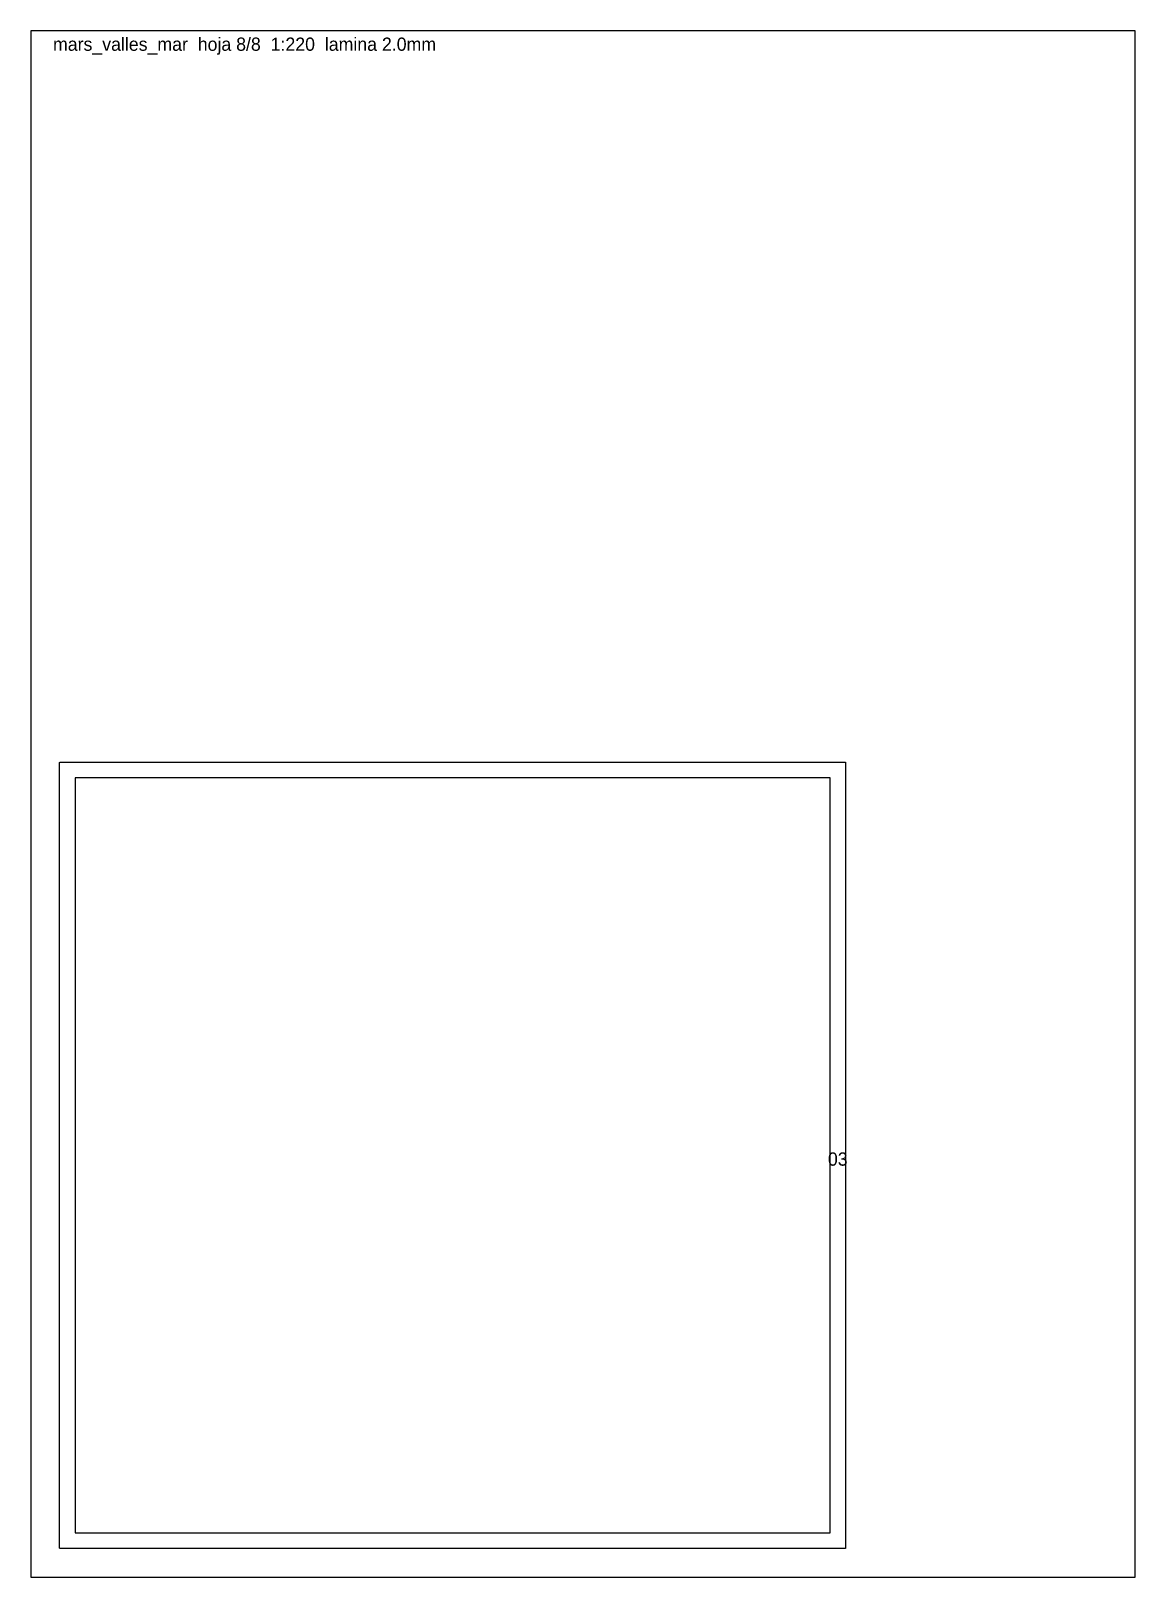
# Model space of a CAD drawing. Header units: millimetres. Extents: x 0 to 500, y 0 to 700.
import ezdxf
from ezdxf.enums import TextEntityAlignment as Align

# ---------------------------------------------------------------- set-up
doc = ezdxf.new("R2010")
doc.units = ezdxf.units.MM
for name, color, linetype in [('CORTE', 1, 'Continuous'), ('GRABADO', 5, 'Continuous'), ('HOJA', 8, 'Continuous')]:
    doc.layers.add(name, color=color, linetype=linetype)

msp = doc.modelspace()

# ---------------------------------------------------------------- linework, layer by layer
at = {"layer": 'CORTE'}
for points in [[(13, 218.38), (13, 218.89), (13, 219.87), (13, 221.23), (13, 222.2), (13, 222.84), (13, 223.43), (13, 223.57), (13, 223.62), (13, 223.71), (13, 223.95), (13, 224.3), (13, 224.66), (13, 225.17), (13, 225.66), (13, 226.1), (13, 226.51), (13, 273.06), (13, 274.92), (13, 275.39), (13, 276.6), (13, 278.26), (13, 280.1), (13, 280.68), (13, 282.68), (13, 282.68), (13, 282.84), (13, 284.13), (13, 284.7), (13, 284.99), (13, 285.27), (13, 285.56), (13, 285.8), (13, 286.08), (13, 287.05), (13, 287.32), (13, 287.8), (13, 288.04), (13, 288.31), (13, 288.58), (13, 288.82), (13, 288.94), (13, 289.27), (13, 289.54), (13, 290.16), (13, 290.16), (13, 290.28), (13, 290.42), (13, 290.6), (13, 290.88), (13, 291.58), (13, 292.61), (13, 293.12), (13, 293.36), (13, 293.53), (13, 293.83), (13, 295.5), (13, 295.74), (13, 296.22), (13, 296.45), (13, 296.93), (13, 297.17), (13, 353.66), (13, 353.85), (13, 354.09), (13, 354.28), (13, 354.52), (13, 354.72), (13, 354.96), (13, 355.16), (13, 355.84), (13, 355.84), (13, 356.2), (13, 356.55), (13, 357.15), (13, 357.72), (13, 357.89), (13, 358.1), (13, 358.32), (13, 358.53), (13, 358.71), (13, 358.89), (13, 359.08), (13, 359.59), (13, 359.81), (13, 359.97), (13, 360.1), (13, 360.31), (13, 360.54), (13, 360.75), (13, 360.98), (13, 361.17), (13, 361.44), (13, 361.68), (13, 361.93), (13, 362.18), (13, 362.43), (13, 362.68), (13, 362.94), (13, 363.15), (13, 363.41), (13, 363.7), (13, 363.96), (13, 364.23), (13, 364.49), (13, 364.72), (13, 364.98), (13, 365.28), (13, 365.59), (13, 365.87), (13, 366.16), (13, 366.45), (13, 366.73), (13, 367.02), (13, 367.31), (13, 367.61), (13, 367.9), (13, 368.2), (13, 368.5), (13, 368.8), (13, 368.8), (13, 368.81), (13, 368.82), (13.01, 368.82), (13.01, 368.83), (13.01, 368.84), (13.02, 368.85), (13.03, 368.86), (13.04, 368.86), (13.05, 368.87), (13.07, 368.87), (55.92, 368.87), (55.92, 368.87), (63.68, 368.87), (64.16, 368.87), (64.96, 368.87), (65.87, 368.87), (66.76, 368.87), (66.8, 368.87), (67.08, 368.87), (67.34, 368.87), (67.86, 368.87), (68.4, 368.87), (68.62, 368.87), (68.85, 368.87), (69.02, 368.87), (69.2, 368.87), (69.49, 368.87), (69.71, 368.87), (69.9, 368.87), (70.09, 368.87), (70.3, 368.87), (70.51, 368.87), (70.73, 368.87), (71.34, 368.87), (71.54, 368.87), (71.75, 368.87), (71.95, 368.87), (72.16, 368.87), (72.36, 368.87), (119.43, 368.87), (119.59, 368.87), (120, 368.87), (120.17, 368.87), (120.78, 368.87), (120.95, 368.87), (121.12, 368.87), (121.36, 368.87), (121.53, 368.87), (121.7, 368.87), (121.91, 368.87), (122.15, 368.87), (122.32, 368.87), (122.74, 368.87), (122.88, 368.87), (123.3, 368.87), (123.39, 368.87), (123.41, 368.87), (123.41, 368.87), (123.75, 368.87), (123.98, 368.87), (124.04, 368.87), (124.1, 368.87), (124.61, 368.87), (124.66, 368.87), (124.97, 368.87), (125.31, 368.87), (126.1, 368.87), (126.46, 368.87), (127.23, 368.87), (127.66, 368.87), (127.85, 368.87), (128.08, 368.87), (128.5, 368.87), (128.72, 368.87), (128.93, 368.87), (129.09, 368.87), (129.33, 368.87), (129.54, 368.87), (129.74, 368.87), (129.96, 368.87), (130.16, 368.87), (130.59, 368.87), (130.8, 368.87), (177.29, 368.87), (177.46, 368.87), (178.31, 368.87), (178.48, 368.87), (178.7, 368.87), (178.96, 368.87), (179.6, 368.87), (179.77, 368.87), (180.84, 368.87), (181.02, 368.87), (184.69, 368.87), (184.92, 368.87), (185.16, 368.87), (185.37, 368.87), (185.61, 368.87), (185.82, 368.87), (186.05, 368.87), (186.25, 368.87), (186.46, 368.87), (186.66, 368.87), (186.86, 368.87), (187.07, 368.87), (187.3, 368.87), (187.51, 368.87), (187.7, 368.87), (187.91, 368.87), (188.99, 368.87), (189.21, 368.87), (189.42, 368.87), (190.28, 368.87), (190.5, 368.87), (190.72, 368.87), (190.94, 368.87), (236.38, 368.87), (236.55, 368.87), (237.42, 368.87), (237.68, 368.87), (238.11, 368.87), (238.37, 368.87), (238.54, 368.87), (238.72, 368.87), (241.76, 368.87), (241.94, 368.87), (242.19, 368.87), (242.38, 368.87), (242.81, 368.87), (243.06, 368.87), (243.28, 368.87), (243.52, 368.87), (243.71, 368.87), (243.9, 368.87), (244.34, 368.87), (244.54, 368.87), (244.76, 368.87), (244.99, 368.87), (245.43, 368.87), (245.63, 368.87), (246.07, 368.87), (246.27, 368.87), (247.15, 368.87), (247.36, 368.87), (247.59, 368.87), (248.03, 368.87), (248.24, 368.87), (248.46, 368.87), (248.67, 368.87), (249.12, 368.87), (249.33, 368.87), (249.55, 368.87), (250, 368.87), (250.22, 368.87), (295.42, 368.87), (295.59, 368.87), (295.77, 368.87), (295.99, 368.87), (296.11, 368.87), (296.24, 368.87), (296.47, 368.87), (296.65, 368.87), (296.88, 368.87), (297.15, 368.87), (297.29, 368.87), (297.52, 368.87), (297.7, 368.87), (297.98, 368.87), (298.21, 368.87), (298.4, 368.87), (299.09, 368.87), (299.36, 368.87), (299.56, 368.87), (299.75, 368.87), (299.94, 368.87), (300.14, 368.87), (300.37, 368.87), (300.57, 368.87), (301.51, 368.87), (301.72, 368.87), (302.9, 368.87), (303.08, 368.87), (304.04, 368.87), (304.25, 368.87), (304.97, 368.87), (305.19, 368.87), (305.67, 368.87), (305.9, 368.87), (306.86, 368.87), (307.11, 368.87), (307.34, 368.87), (307.57, 368.87), (308.06, 368.87), (308.29, 368.87), (308.54, 368.87), (308.78, 368.87), (309.02, 368.87), (309.27, 368.87), (353.32, 368.87), (353.5, 368.87), (353.8, 368.87), (353.91, 368.87), (353.91, 368.87), (354.12, 368.87), (354.59, 368.87), (354.98, 368.87), (355.48, 368.87), (356.14, 368.87), (357.09, 368.87), (357.09, 368.87), (357.29, 368.87), (357.78, 368.87), (357.98, 368.87), (358.27, 368.87), (358.27, 368.87), (358.45, 368.87), (358.66, 368.87), (359.21, 368.87), (359.62, 368.87), (360.05, 368.87), (360.15, 368.87), (360.9, 368.87), (361.11, 368.87), (361.39, 368.87), (361.61, 368.87), (363.34, 368.87), (363.61, 368.87), (364.35, 368.87), (364.58, 368.87), (364.85, 368.87), (365.11, 368.87), (365.6, 368.87), (365.86, 368.87), (366, 368.87), (366.16, 368.87), (366.43, 368.87), (366.71, 368.87), (367.01, 368.87), (367.32, 368.87), (367.56, 368.87), (367.81, 368.87), (368.3, 368.87), (368.55, 368.87), (368.81, 368.87), (368.82, 368.87), (368.82, 368.87), (368.83, 368.86), (368.84, 368.86), (368.85, 368.85), (368.86, 368.84), (368.86, 368.83), (368.87, 368.82), (368.87, 368.8), (368.87, 311.7), (368.87, 311.4), (368.87, 310.82), (368.87, 310.53), (368.87, 299.65), (368.87, 299.36), (368.87, 299.08), (368.87, 298.79), (368.87, 234.94), (368.87, 234.5), (368.87, 234.16), (368.87, 168.92), (368.87, 168.52), (368.87, 168.13), (368.87, 168), (368.87, 168), (368.87, 167.99), (368.87, 167.04), (368.87, 166.34), (368.87, 166.09), (368.87, 165.77), (368.87, 165.56), (368.87, 165.27), (368.87, 164.99), (368.87, 164.66), (368.87, 164.66), (368.87, 164.65), (368.87, 163.76), (368.87, 163.48), (368.87, 163.21), (368.87, 162.94), (368.87, 162.67), (368.87, 162.4), (368.87, 162.14), (368.87, 161.87), (368.87, 161.61), (368.87, 161.35), (368.87, 161.07), (368.87, 160.96), (368.87, 160.6), (368.87, 160.34), (368.87, 160.09), (368.87, 159.85), (368.87, 159.59), (368.87, 159.34), (368.87, 159.07), (368.87, 158.85), (368.87, 158.63), (368.87, 158.37), (368.87, 158.13), (368.87, 157.88), (368.87, 157.63), (368.87, 157.4), (368.87, 157.21), (368.87, 157), (368.87, 156.77), (368.87, 156.54), (368.87, 155.83), (368.87, 155.6), (368.87, 105.89), (368.87, 105.66), (368.87, 105.42), (368.87, 105.42), (368.87, 105.04), (368.87, 104.79), (368.87, 103.54), (368.87, 102.59), (368.87, 101.83), (368.87, 101.08), (368.87, 100.34), (368.87, 98.77), (368.87, 96.14), (368.87, 95.08), (368.87, 94.01), (368.87, 92.63), (368.87, 91.95), (368.87, 90.99), (368.87, 89.9), (368.87, 89.01), (368.87, 88.28), (368.87, 88.17), (368.87, 88.17), (368.87, 88.16), (368.87, 88.16), (368.87, 88.1), (368.87, 88.1), (368.87, 87.91), (368.87, 87.54), (368.87, 87.06), (368.87, 86.45), (368.87, 85.9), (368.87, 85.3), (368.87, 84.86), (368.87, 84.52), (368.87, 84.22), (368.87, 30.92), (368.87, 29.31), (368.87, 28.33), (368.87, 28.14), (368.87, 27.94), (368.87, 27.75), (368.87, 27.55), (368.87, 27.5), (368.87, 27.4), (368.87, 27.19), (368.87, 26.78), (368.87, 26.23), (368.87, 25.94), (368.87, 25.68), (368.87, 25.58), (368.87, 25.58), (368.87, 24.8), (368.87, 24.59), (368.87, 24.34), (368.87, 24.02), (368.87, 23.94), (368.87, 23.94), (368.87, 23.75), (368.87, 23.27), (368.87, 23.2), (368.87, 23.2), (368.87, 23.08), (368.87, 22.7), (368.87, 22.36), (368.87, 22), (368.87, 21.37), (368.87, 21), (368.87, 20.76), (368.87, 20.67), (368.87, 20.41), (368.87, 20.19), (368.87, 19.91), (368.87, 19.65), (368.87, 19.38), (368.87, 19.13), (368.87, 18.92), (368.87, 18.85), (368.87, 18.69), (368.87, 18.42), (368.87, 18.08), (368.87, 17.41), (368.87, 17.17), (368.87, 16.93), (368.87, 16.66), (368.87, 16.39), (368.87, 16.13), (368.87, 15.98), (368.87, 15.78), (368.87, 15.57), (368.87, 15.35), (368.87, 15.09), (368.87, 14.82), (368.87, 14.53), (368.87, 14.23), (368.87, 13.94), (368.87, 13.64), (368.87, 13.35), (368.87, 13.07), (368.87, 13.07), (368.87, 13.05), (368.86, 13.04), (368.86, 13.03), (368.85, 13.02), (368.84, 13.01), (368.83, 13.01), (368.82, 13.01), (368.82, 13), (368.81, 13), (368.8, 13), (368.8, 13), (323.8, 13), (323.8, 13), (323.56, 13), (323.49, 13), (323.2, 13), (323.02, 13), (322.52, 13), (322.29, 13), (321.91, 13), (321.14, 13), (320.44, 13), (320.38, 13), (320.24, 13), (320.14, 13), (319.85, 13), (319.64, 13), (319.39, 13), (319.21, 13), (318.99, 13), (318.81, 13), (317.73, 13), (317.48, 13), (317.05, 13), (316.81, 13), (316.62, 13), (316.38, 13), (316.16, 13), (315.93, 13), (315.74, 13), (315.5, 13), (315.26, 13), (314.95, 13), (314.8, 13), (314.64, 13), (314.58, 13), (314.45, 13), (314.26, 13), (313.93, 13), (313.56, 13), (313.25, 13), (313.08, 13), (312.88, 13), (312.68, 13), (312.26, 13), (312.04, 13), (311.83, 13), (311.61, 13), (311.39, 13), (311.19, 13), (310.35, 13), (310.14, 13), (309.93, 13), (309.72, 13), (309.51, 13), (263.61, 13), (263.61, 13), (263.16, 13), (262.99, 13), (262.74, 13), (262.58, 13), (260.69, 13), (260.52, 13), (260.1, 13), (259.92, 13), (259.5, 13), (259.32, 13), (259.11, 13), (258.93, 13), (258.08, 13), (257.9, 13), (257.26, 13), (257.07, 13), (256.88, 13), (256.66, 13), (256.47, 13), (255.82, 13), (255.59, 13), (255.36, 13), (254.93, 13), (254.73, 13), (254.52, 13), (254.32, 13), (253.89, 13), (253.68, 13), (253.47, 13), (253.24, 13), (253.01, 13), (252.79, 13), (252.58, 13), (252.38, 13), (251.95, 13), (251.74, 13), (251.3, 13), (251.09, 13), (250.66, 13), (250.44, 13), (204.44, 13), (204.27, 13), (203.18, 13), (202.92, 13), (202.74, 13), (202.09, 13), (201.75, 13), (201.65, 13), (201.43, 13), (201.25, 13), (200.59, 13), (200.41, 13), (199.97, 13), (199.78, 13), (199.56, 13), (199.37, 13), (198.7, 13), (198.51, 13), (197.62, 13), (197.42, 13), (196.75, 13), (196.55, 13), (195.2, 13), (194.99, 13), (194.54, 13), (194.29, 13), (194.08, 13), (193.86, 13), (193.64, 13), (193.42, 13), (193.2, 13), (192.98, 13), (192.75, 13), (192.52, 13), (192.29, 13), (192.07, 13), (191.84, 13), (191.62, 13), (146.23, 13), (146.06, 13), (144.46, 13), (144.28, 13), (144, 13), (142.63, 13), (142.36, 13), (140.99, 13), (140.8, 13), (139.88, 13), (139.69, 13), (138.54, 13), (138.28, 13), (138.05, 13), (137.8, 13), (137.55, 13), (137.35, 13), (133.24, 13), (133.01, 13), (132.33, 13), (132.1, 13), (85.81, 13), (85.53, 13), (79.85, 13), (79.6, 13), (79.37, 13), (79.17, 13), (78.92, 13), (78.72, 13), (78.49, 13), (78.24, 13), (78.04, 13), (77.79, 13), (77.58, 13), (77.13, 13), (76.92, 13), (76.68, 13), (75.31, 13), (75.08, 13), (74.62, 13), (74.39, 13), (74.16, 13), (73.93, 13), (73.7, 13), (73.48, 13), (73.26, 13), (73.03, 13), (72.59, 13), (72.36, 13), (26.99, 13), (26.71, 13), (26.54, 13), (26.37, 13), (25.92, 13), (25.64, 13), (24.75, 13), (24.48, 13), (24.26, 13), (24.07, 13), (23.85, 13), (23.66, 13), (23.44, 13), (23.14, 13), (20.9, 13), (20.65, 13), (20.43, 13), (20.23, 13), (18.89, 13), (18.64, 13), (17.08, 13), (16.85, 13), (13.52, 13), (13.29, 13), (13.07, 13), (13.07, 13), (13.06, 13), (13.05, 13), (13.04, 13.01), (13.04, 13.01), (13.03, 13.01), (13.03, 13.02), (13.02, 13.02), (13.02, 13.03), (13.01, 13.03), (13.01, 13.04), (13.01, 13.04), (13, 13.05), (13, 13.06), (13, 13.07), (13, 13.07), (13, 66.44), (13, 67.5), (13, 67.71), (13, 68.03), (13, 68.3), (13, 68.83), (13, 69.1), (13, 69.36), (13, 69.68), (13, 70.74), (13, 71.05), (13, 71.58), (13, 71.84), (13, 72.1), (13, 72.41), (13, 72.67), (13, 72.98), (13, 73.24), (13, 73.46), (13, 73.65), (13, 73.75), (13, 73.91), (13, 74.29), (13, 74.84), (13, 75.17), (13, 75.43), (13, 75.72), (13, 76), (13, 76.26), (13, 76.55), (13, 76.83), (13, 77.16), (13, 77.41), (13, 77.64), (13, 77.92), (13, 78.67), (13, 78.89), (13, 79.12), (13, 79.36), (13, 79.63), (13, 79.84), (13, 80.1), (13, 80.37), (13, 81.65), (13, 81.92), (13, 82.43), (13, 82.69), (13, 83.2), (13, 83.46), (13, 139.36), (13, 139.67), (13, 140.69), (13, 140.89), (13, 141.14), (13, 141.4), (13, 141.7), (13, 141.95), (13, 142.16), (13, 142.46), (13, 144.48), (13, 144.77), (13, 144.99), (13, 145.24), (13, 145.53), (13, 145.71), (13, 146.03), (13, 147.8), (13, 148.08), (13, 148.33), (13, 148.6), (13, 149.35), (13, 149.6), (13, 150.11), (13, 150.37), (13, 151.12), (13, 151.36), (13, 152.86), (13, 153.11), (13, 153.36), (13, 153.62), (13, 153.87), (13, 154.37), (13, 154.61), (13, 210.54), (13, 210.79), (13, 212.04), (13, 212.34), (13, 212.63), (13, 212.83), (13, 213.08), (13, 215.32), (13, 215.53), (13, 217.51), (13, 217.51), (13, 217.82), (13, 218.38), (13, 218.38)], [(20.87, 20), (21.21, 20), (23.09, 20), (23.37, 20), (23.68, 20), (24.03, 20), (27.16, 20), (27.58, 20), (27.9, 20), (28.16, 20), (28.47, 20), (28.73, 20), (29.04, 20), (29.42, 20), (30.67, 20), (31.05, 20), (31.69, 20), (31.93, 20), (32.17, 20), (32.56, 20), (72.36, 20), (72.67, 20), (73.3, 20), (73.62, 20), (73.93, 20), (74.24, 20), (74.55, 20), (74.88, 20), (75.2, 20), (75.53, 20), (76.16, 20), (76.49, 20), (78.4, 20), (78.74, 20), (79.04, 20), (79.67, 20), (79.96, 20), (80.31, 20), (80.59, 20), (80.94, 20), (81.26, 20), (81.54, 20), (81.9, 20), (82.18, 20), (82.49, 20), (82.85, 20), (90.8, 20), (91.19, 20), (132.29, 20), (132.6, 20), (133.56, 20), (133.88, 20), (139.63, 20), (139.91, 20), (140.26, 20), (140.62, 20), (140.94, 20), (141.29, 20), (142.9, 20), (143.18, 20), (144.46, 20), (144.73, 20), (146.64, 20), (147.02, 20), (148.94, 20), (149.33, 20), (149.58, 20), (151.83, 20), (152.07, 20), (191.89, 20), (192.21, 20), (192.52, 20), (192.83, 20), (193.15, 20), (193.48, 20), (193.8, 20), (194.1, 20), (194.42, 20), (194.72, 20), (195.04, 20), (195.33, 20), (195.63, 20), (195.98, 20), (196.61, 20), (196.91, 20), (198.79, 20), (199.07, 20), (200.01, 20), (200.29, 20), (201.54, 20), (201.81, 20), (202.74, 20), (203.01, 20), (203.32, 20), (203.58, 20), (204.2, 20), (204.45, 20), (205.38, 20), (205.63, 20), (205.94, 20), (206.07, 20), (206.55, 20), (207.47, 20), (207.71, 20), (208.08, 20), (209.61, 20), (209.85, 20), (250.53, 20), (250.83, 20), (251.44, 20), (251.74, 20), (252.34, 20), (252.64, 20), (253.24, 20), (253.52, 20), (253.82, 20), (254.13, 20), (254.45, 20), (254.76, 20), (255.07, 20), (255.35, 20), (255.95, 20), (256.23, 20), (256.53, 20), (256.81, 20), (257.41, 20), (257.74, 20), (258.07, 20), (258.97, 20), (259.24, 20), (259.54, 20), (259.81, 20), (260.07, 20), (260.97, 20), (261.22, 20), (262.41, 20), (262.67, 20), (262.96, 20), (263.21, 20), (263.8, 20), (264.05, 20), (264.64, 20), (264.88, 20), (267.52, 20), (267.75, 20), (268.1, 20), (268.33, 20), (268.96, 20), (309.51, 20), (309.8, 20), (310.1, 20), (310.39, 20), (310.69, 20), (311.86, 20), (312.15, 20), (312.45, 20), (312.76, 20), (313.05, 20), (313.36, 20), (313.95, 20), (314.23, 20), (314.51, 20), (314.75, 20), (315.18, 20), (315.7, 20), (316.16, 20), (316.42, 20), (316.6, 20), (316.7, 20), (316.92, 20), (317.13, 20), (317.57, 20), (317.89, 20), (318.23, 20), (318.49, 20), (318.83, 20), (319.13, 20), (319.46, 20), (319.73, 20), (320.07, 20), (320.67, 20), (321.01, 20), (322.53, 20), (322.78, 20), (323.08, 20), (323.34, 20), (323.69, 20), (323.99, 20), (324.4, 20), (324.54, 20), (324.73, 20), (324.81, 20), (325.79, 20), (326.87, 20), (327.4, 20), (327.73, 20), (328.42, 20), (328.68, 20), (329.09, 20), (329.18, 20), (329.51, 20), (361.87, 20), (361.87, 20.08), (361.87, 20.56), (361.87, 20.93), (361.87, 21.16), (361.87, 21.25), (361.87, 21.55), (361.87, 21.9), (361.87, 22.29), (361.87, 22.64), (361.87, 23.03), (361.87, 23.35), (361.87, 23.7), (361.87, 23.83), (361.87, 24.17), (361.87, 24.68), (361.87, 25.56), (361.87, 26.08), (361.87, 26.55), (361.87, 27.08), (361.87, 27.24), (361.87, 27.35), (361.87, 28.03), (361.87, 28.28), (361.87, 28.39), (361.87, 28.85), (361.87, 29.2), (361.87, 29.49), (361.87, 30.58), (361.87, 30.73), (361.87, 31.08), (361.87, 31.5), (361.87, 32.26), (361.87, 32.84), (361.87, 33.13), (361.87, 33.34), (361.87, 33.62), (361.87, 33.89), (361.87, 34.16), (361.87, 34.43), (361.87, 35.8), (361.87, 38.06), (361.87, 84.22), (361.87, 84.64), (361.87, 85.11), (361.87, 85.73), (361.87, 86.57), (361.87, 87.35), (361.87, 88.2), (361.87, 88.86), (361.87, 89.39), (361.87, 89.65), (361.87, 89.75), (361.87, 89.9), (361.87, 90.93), (361.87, 92.17), (361.87, 93.7), (361.87, 95.05), (361.87, 95.99), (361.87, 97.92), (361.87, 99.43), (361.87, 100.91), (361.87, 104.58), (361.87, 106.79), (361.87, 107.82), (361.87, 108.87), (361.87, 109.94), (361.87, 111.27), (361.87, 113.01), (361.87, 113.37), (361.87, 113.86), (361.87, 113.9), (361.87, 114.23), (361.87, 114.56), (361.87, 155.69), (361.87, 156.02), (361.87, 157.01), (361.87, 157.33), (361.87, 157.65), (361.87, 157.95), (361.87, 158.22), (361.87, 158.53), (361.87, 158.88), (361.87, 159.24), (361.87, 159.58), (361.87, 159.93), (361.87, 160.24), (361.87, 160.55), (361.87, 160.93), (361.87, 161.28), (361.87, 161.65), (361.87, 161.98), (361.87, 162.33), (361.87, 162.69), (361.87, 163.2), (361.87, 163.35), (361.87, 163.74), (361.87, 164.11), (361.87, 164.47), (361.87, 164.84), (361.87, 165.22), (361.87, 165.59), (361.87, 165.97), (361.87, 166.35), (361.87, 166.73), (361.87, 167.12), (361.87, 168.84), (361.87, 169.24), (361.87, 169.63), (361.87, 169.93), (361.87, 170.38), (361.87, 170.73), (361.87, 171.71), (361.87, 173.05), (361.87, 173.24), (361.87, 173.79), (361.87, 174.34), (361.87, 237.23), (361.87, 237.7), (361.87, 238.31), (361.87, 299.24), (361.87, 299.65), (361.87, 300.05), (361.87, 300.45), (361.87, 315.68), (361.87, 316.09), (361.87, 316.9), (361.87, 317.31), (361.86, 361.87), (361.54, 361.87), (361.16, 361.87), (358.73, 361.87), (358.43, 361.87), (358.04, 361.87), (357.74, 361.87), (356.7, 361.87), (356.56, 361.87), (355.95, 361.87), (355.38, 361.87), (354.61, 361.87), (354.31, 361.87), (354.07, 361.87), (353.65, 361.87), (353.37, 361.87), (352.68, 361.87), (352.41, 361.87), (351.07, 361.87), (350.16, 361.87), (349.45, 361.87), (348.9, 361.87), (348.25, 361.87), (347.96, 361.87), (347.8, 361.87), (347.38, 361.87), (347.13, 361.87), (309.17, 361.87), (308.83, 361.87), (308.48, 361.87), (308.15, 361.87), (307.81, 361.87), (307.48, 361.87), (306.8, 361.87), (306.47, 361.87), (306.15, 361.87), (305.8, 361.87), (304.45, 361.87), (304.14, 361.87), (303.46, 361.87), (303.15, 361.87), (302.15, 361.87), (301.85, 361.87), (300.51, 361.87), (300.25, 361.87), (298.6, 361.87), (298.32, 361.87), (297, 361.87), (296.72, 361.87), (296.39, 361.87), (296.12, 361.87), (295.85, 361.87), (295.57, 361.87), (295.31, 361.87), (294.93, 361.87), (293.95, 361.87), (293.69, 361.87), (293.37, 361.87), (292.98, 361.87), (292.72, 361.87), (292.4, 361.87), (292.21, 361.87), (291.82, 361.87), (291.5, 361.87), (291.25, 361.87), (290.93, 361.87), (290.76, 361.87), (290.58, 361.87), (290.27, 361.87), (290.03, 361.87), (289.79, 361.87), (250.22, 361.87), (249.91, 361.87), (249.29, 361.87), (248.98, 361.87), (248.67, 361.87), (248.06, 361.87), (247.75, 361.87), (247.45, 361.87), (247.15, 361.87), (246.53, 361.87), (246.21, 361.87), (245.92, 361.87), (244.69, 361.87), (244.41, 361.87), (243.79, 361.87), (243.51, 361.87), (242.9, 361.87), (242.57, 361.87), (242.26, 361.87), (241.99, 361.87), (241.38, 361.87), (241.11, 361.87), (240.84, 361.87), (240.5, 361.87), (240.19, 361.87), (239.85, 361.87), (239.24, 361.87), (238.98, 361.87), (238.63, 361.87), (238.37, 361.87), (234.12, 361.87), (233.87, 361.87), (233.63, 361.87), (233.27, 361.87), (232.66, 361.87), (232.29, 361.87), (231.08, 361.87), (230.84, 361.87), (190.94, 361.87), (190.63, 361.87), (190.33, 361.87), (190.02, 361.87), (188.81, 361.87), (188.52, 361.87), (188.21, 361.87), (186.7, 361.87), (186.41, 361.87), (186.14, 361.87), (185.84, 361.87), (185.52, 361.87), (185.22, 361.87), (184.95, 361.87), (184.67, 361.87), (184.37, 361.87), (184.1, 361.87), (183.77, 361.87), (183.47, 361.87), (183.15, 361.87), (182.85, 361.87), (182.52, 361.87), (182.19, 361.87), (177.06, 361.87), (176.81, 361.87), (175.31, 361.87), (175.06, 361.87), (174.16, 361.87), (173.8, 361.87), (173.5, 361.87), (173.27, 361.87), (172.07, 361.87), (171.84, 361.87), (130.45, 361.87), (130.16, 361.87), (129.57, 361.87), (129.28, 361.87), (128.98, 361.87), (128.7, 361.87), (128.4, 361.87), (128.07, 361.87), (127.84, 361.87), (127.54, 361.87), (127.24, 361.87), (126.65, 361.87), (126.33, 361.87), (126.06, 361.87), (125.46, 361.87), (124.39, 361.87), (123.88, 361.87), (122.78, 361.87), (122.3, 361.87), (121.8, 361.87), (121.08, 361.87), (120.99, 361.87), (120.91, 361.87), (120.59, 361.87), (120.11, 361.87), (120.09, 361.87), (119.96, 361.87), (119.38, 361.87), (119.18, 361.87), (118.6, 361.87), (118.35, 361.87), (118.01, 361.87), (117.72, 361.87), (117.48, 361.87), (117.25, 361.87), (116.91, 361.87), (116.67, 361.87), (116.43, 361.87), (115.57, 361.87), (115.34, 361.87), (114.77, 361.87), (114.54, 361.87), (72.36, 361.87), (72.08, 361.87), (71.79, 361.87), (71.51, 361.87), (71.22, 361.87), (70.94, 361.87), (70.08, 361.87), (69.77, 361.87), (69.47, 361.87), (69.18, 361.87), (68.92, 361.87), (68.64, 361.87), (68.34, 361.87), (67.93, 361.87), (67.69, 361.87), (67.45, 361.87), (67.12, 361.87), (66.81, 361.87), (66.05, 361.87), (65.34, 361.87), (64.97, 361.87), (64.52, 361.87), (63.27, 361.87), (61.99, 361.87), (60.88, 361.87), (60.2, 361.87), (49.35, 361.87), (20, 361.81), (20, 361.66), (20, 361.26), (20, 360.89), (20, 360.6), (20, 360.24), (20, 359.89), (20, 359.54), (20, 359.19), (20, 358.84), (20, 358.5), (20, 358.12), (20, 357.86), (20, 357.53), (20, 357.24), (20, 356.91), (20, 356.63), (20, 356.44), (20, 356.22), (20, 355.9), (20, 355.19), (20, 354.93), (20, 354.67), (20, 354.42), (20, 354.12), (20, 353.83), (20, 353.53), (20, 353.29), (20, 352.5), (20, 351.66), (20, 351.16), (20, 350.66), (20, 349.7), (20, 349.43), (20, 349.09), (20, 348.82), (20, 348.48), (20, 348.21), (20, 347.87), (20, 347.61), (20, 296.98), (20, 296.65), (20, 295.98), (20, 295.65), (20, 294.98), (20, 294.64), (20, 292.31), (20, 291.88), (20, 291.64), (20, 291.3), (20, 290.59), (20, 289.15), (20, 288.17), (20, 287.78), (20, 287.53), (20, 287.33), (20, 287.17), (20, 286.29), (20, 285.92), (20, 285.46), (20, 285.29), (20, 284.96), (20, 284.58), (20, 284.2), (20, 283.86), (20, 283.19), (20, 282.8), (20, 281.45), (20, 281.06), (20, 280.72), (20, 280.32), (20, 279.92), (20, 279.52), (20, 278.72), (20, 276.91), (20, 276.69), (20, 273.89), (20, 273.08), (20, 270.5), (20, 268.18), (20, 266.49), (20, 265.82), (20, 263.22), (20, 226.51), (20, 225.94), (20, 225.32), (20, 224.64), (20, 223.92), (20, 223.42), (20, 222.93), (20, 222.59), (20, 222.4), (20, 222.2), (20, 221.37), (20, 220.48), (20, 219.11), (20, 217.22), (20, 215.85), (20, 215.38), (20, 215.38), (20, 214.35), (20, 213.92), (20, 211.14), (20, 210.84), (20, 207.71), (20, 207.36), (20, 207.08), (20, 206.67), (20, 206.25), (20, 204.5), (20, 204.15), (20, 154.32), (20, 153.97), (20, 153.27), (20, 152.92), (20, 152.56), (20, 152.21), (20, 151.86), (20, 149.75), (20, 149.42), (20, 148.38), (20, 148), (20, 147.3), (20, 146.95), (20, 145.9), (20, 145.51), (20, 145.16), (20, 144.77), (20, 142.3), (20, 141.85), (20, 141.6), (20, 141.19), (20, 140.84), (20, 140.54), (20, 140.13), (20, 137.3), (20, 136.87), (20, 136.59), (20, 136.23), (20, 135.81), (20, 135.45), (20, 135.1), (20, 134.82), (20, 133.4), (20, 132.96), (20, 83.15), (20, 82.79), (20, 82.08), (20, 81.71), (20, 81), (20, 80.63), (20, 78.83), (20, 78.45), (20, 78.09), (20, 77.8), (20, 77.42), (20, 77.08), (20, 76.75), (20, 76.45), (20, 75.39), (20, 75.01), (20, 74.69), (20, 74.33), (20, 73.87), (20, 73.48), (20, 73.08), (20, 72.72), (20, 72.32), (20, 71.91), (20, 71.55), (20, 71.09), (20, 70.32), (20, 69.78), (20, 69.57), (20, 69.42), (20, 69.16), (20, 68.85), (20, 68.48), (20, 68.06), (20, 67.69), (20, 67.26), (20, 66.89), (20, 66.52), (20, 65.78), (20, 65.35), (20, 63.87), (20, 63.42), (20, 63.05), (20, 62.67), (20, 61.93), (20, 61.56), (20, 61.1), (20, 60.82), (20, 59.33), (20, 20), (20.87, 20)]]:
    msp.add_lwpolyline(points, close=True, dxfattribs=at)
at = {"layer": 'GRABADO'}
msp.add_lwpolyline([(13, 215.13), (13, 215.85), (13, 217.22), (13, 219.11), (13, 220.48), (13, 221.37), (13, 222.2), (13, 222.4), (13, 222.47), (13, 222.59), (13, 222.93), (13, 223.42), (13, 223.92), (13, 224.64), (13, 225.32), (13, 225.94), (13, 226.51), (13, 263.22), (13, 265.82), (13, 266.49), (13, 268.18), (13, 270.5), (13, 273.08), (13, 273.89), (13, 276.69), (13, 276.69), (13, 276.91), (13, 278.72), (13, 279.52), (13, 279.92), (13, 280.32), (13, 280.72), (13, 281.06), (13, 281.45), (13, 282.8), (13, 283.19), (13, 283.86), (13, 284.2), (13, 284.58), (13, 284.96), (13, 285.29), (13, 285.46), (13, 285.92), (13, 286.29), (13, 287.17), (13, 287.17), (13, 287.33), (13, 287.53), (13, 287.78), (13, 288.17), (13, 289.15), (13, 290.59), (13, 291.3), (13, 291.64), (13, 291.88), (13, 292.31), (13, 294.64), (13, 294.98), (13, 295.65), (13, 295.98), (13, 296.65), (13, 296.98), (13, 347.61), (13, 347.87), (13, 348.21), (13, 348.48), (13, 348.82), (13, 349.09), (13, 349.43), (13, 349.7), (13, 350.66), (13, 350.66), (13, 351.16), (13, 351.66), (13, 352.5), (13, 353.29), (13, 353.53), (13, 353.83), (13, 354.12), (13, 354.42), (13, 354.67), (13, 354.93), (13, 355.19), (13, 355.9), (13, 356.22), (13, 356.44), (13, 356.63), (13, 356.91), (13, 357.24), (13, 357.53), (13, 357.86), (13, 358.12), (13, 358.5), (13, 358.84), (13, 359.19), (13, 359.54), (13, 359.89), (13, 360.24), (13, 360.6), (13, 360.89), (13, 361.26), (13, 361.66), (13, 362.03), (13, 362.4), (13, 362.77), (13, 363.08), (13, 363.45), (13, 363.88), (13, 364.31), (13, 364.7), (13, 365.11), (13, 365.5), (13, 365.9), (13, 366.31), (13, 366.71), (13, 367.14), (13, 367.54), (13, 367.96), (13, 368.38), (13, 368.8), (13, 368.8), (13, 368.81), (13, 368.82), (13.01, 368.83), (13.01, 368.83), (13.01, 368.84), (13.02, 368.85), (13.03, 368.86), (13.04, 368.86), (13.05, 368.87), (13.07, 368.87), (49.34, 368.87), (49.34, 368.87), (60.2, 368.87), (60.88, 368.87), (61.99, 368.87), (63.27, 368.87), (64.52, 368.87), (64.57, 368.87), (64.97, 368.87), (65.34, 368.87), (66.05, 368.87), (66.81, 368.87), (67.12, 368.87), (67.45, 368.87), (67.69, 368.87), (67.93, 368.87), (68.34, 368.87), (68.64, 368.87), (68.92, 368.87), (69.18, 368.87), (69.47, 368.87), (69.77, 368.87), (70.08, 368.87), (70.94, 368.87), (71.22, 368.87), (71.51, 368.87), (71.79, 368.87), (72.08, 368.87), (72.36, 368.87), (114.54, 368.87), (114.77, 368.87), (115.34, 368.87), (115.57, 368.87), (116.43, 368.87), (116.67, 368.87), (116.91, 368.87), (117.25, 368.87), (117.48, 368.87), (117.72, 368.87), (118.01, 368.87), (118.35, 368.87), (118.6, 368.87), (119.18, 368.87), (119.38, 368.87), (119.96, 368.87), (120.09, 368.87), (120.11, 368.87), (120.11, 368.87), (120.12, 368.87), (120.59, 368.87), (120.91, 368.87), (120.99, 368.87), (121.08, 368.87), (121.8, 368.87), (121.87, 368.87), (122.3, 368.87), (122.78, 368.87), (123.88, 368.87), (124.39, 368.87), (125.46, 368.87), (126.06, 368.87), (126.33, 368.87), (126.65, 368.87), (127.24, 368.87), (127.54, 368.87), (127.84, 368.87), (128.07, 368.87), (128.4, 368.87), (128.7, 368.87), (128.98, 368.87), (129.28, 368.87), (129.57, 368.87), (130.16, 368.87), (130.45, 368.87), (171.84, 368.87), (172.07, 368.87), (173.27, 368.87), (173.5, 368.87), (173.8, 368.87), (174.16, 368.87), (175.06, 368.87), (175.31, 368.87), (176.81, 368.87), (177.06, 368.87), (182.19, 368.87), (182.52, 368.87), (182.85, 368.87), (183.15, 368.87), (183.47, 368.87), (183.77, 368.87), (184.1, 368.87), (184.37, 368.87), (184.67, 368.87), (184.95, 368.87), (185.22, 368.87), (185.52, 368.87), (185.84, 368.87), (186.14, 368.87), (186.41, 368.87), (186.7, 368.87), (188.21, 368.87), (188.52, 368.87), (188.81, 368.87), (190.02, 368.87), (190.33, 368.87), (190.63, 368.87), (190.94, 368.87), (230.84, 368.87), (231.08, 368.87), (232.29, 368.87), (232.66, 368.87), (233.27, 368.87), (233.63, 368.87), (233.87, 368.87), (234.12, 368.87), (238.37, 368.87), (238.63, 368.87), (238.98, 368.87), (239.24, 368.87), (239.85, 368.87), (240.19, 368.87), (240.5, 368.87), (240.84, 368.87), (241.11, 368.87), (241.38, 368.87), (241.99, 368.87), (242.26, 368.87), (242.57, 368.87), (242.9, 368.87), (243.51, 368.87), (243.79, 368.87), (244.41, 368.87), (244.69, 368.87), (245.92, 368.87), (246.21, 368.87), (246.53, 368.87), (247.15, 368.87), (247.45, 368.87), (247.75, 368.87), (248.06, 368.87), (248.67, 368.87), (248.98, 368.87), (249.29, 368.87), (249.91, 368.87), (250.22, 368.87), (289.79, 368.87), (290.03, 368.87), (290.27, 368.87), (290.58, 368.87), (290.76, 368.87), (290.93, 368.87), (291.25, 368.87), (291.5, 368.87), (291.82, 368.87), (292.21, 368.87), (292.4, 368.87), (292.72, 368.87), (292.98, 368.87), (293.37, 368.87), (293.69, 368.87), (293.95, 368.87), (294.93, 368.87), (295.31, 368.87), (295.57, 368.87), (295.85, 368.87), (296.12, 368.87), (296.39, 368.87), (296.72, 368.87), (297, 368.87), (298.32, 368.87), (298.6, 368.87), (300.25, 368.87), (300.51, 368.87), (301.85, 368.87), (302.15, 368.87), (303.15, 368.87), (303.46, 368.87), (304.14, 368.87), (304.45, 368.87), (305.8, 368.87), (306.15, 368.87), (306.47, 368.87), (306.8, 368.87), (307.48, 368.87), (307.81, 368.87), (308.15, 368.87), (308.48, 368.87), (308.83, 368.87), (309.17, 368.87), (347.13, 368.87), (347.38, 368.87), (347.8, 368.87), (347.96, 368.87), (347.96, 368.87), (348.25, 368.87), (348.9, 368.87), (349.45, 368.87), (350.16, 368.87), (351.07, 368.87), (352.41, 368.87), (352.41, 368.87), (352.68, 368.87), (353.37, 368.87), (353.65, 368.87), (354.07, 368.87), (354.07, 368.87), (354.31, 368.87), (354.61, 368.87), (355.38, 368.87), (355.95, 368.87), (356.56, 368.87), (356.7, 368.87), (357.74, 368.87), (358.04, 368.87), (358.43, 368.87), (358.73, 368.87), (361.16, 368.87), (361.54, 368.87), (362.57, 368.87), (362.9, 368.87), (363.27, 368.87), (363.63, 368.87), (364.32, 368.87), (364.68, 368.87), (364.88, 368.87), (365.11, 368.87), (365.48, 368.87), (365.87, 368.87), (366.29, 368.87), (366.73, 368.87), (367.07, 368.87), (367.42, 368.87), (368.11, 368.87), (368.45, 368.87), (368.8, 368.87), (368.81, 368.87), (368.82, 368.87), (368.83, 368.86), (368.84, 368.86), (368.84, 368.85), (368.85, 368.85), (368.86, 368.84), (368.86, 368.83), (368.87, 368.82), (368.87, 368.8), (368.87, 317.31), (368.87, 316.9), (368.87, 316.09), (368.87, 315.68), (368.87, 300.45), (368.87, 300.05), (368.87, 299.65), (368.87, 299.24), (368.87, 238.31), (368.87, 237.7), (368.87, 237.23), (368.87, 174.34), (368.87, 173.79), (368.87, 173.24), (368.87, 173.05), (368.87, 173.05), (368.87, 171.71), (368.87, 170.73), (368.87, 170.38), (368.87, 169.93), (368.87, 169.63), (368.87, 169.24), (368.87, 168.84), (368.87, 168.37), (368.87, 168.37), (368.87, 168.36), (368.87, 167.12), (368.87, 166.73), (368.87, 166.35), (368.87, 165.97), (368.87, 165.59), (368.87, 165.22), (368.87, 164.84), (368.87, 164.47), (368.87, 164.11), (368.87, 163.74), (368.87, 163.35), (368.87, 163.2), (368.87, 162.69), (368.87, 162.33), (368.87, 161.98), (368.87, 161.65), (368.87, 161.28), (368.87, 160.93), (368.87, 160.55), (368.87, 160.24), (368.87, 159.93), (368.87, 159.58), (368.87, 159.24), (368.87, 158.88), (368.87, 158.53), (368.87, 158.22), (368.87, 157.95), (368.87, 157.65), (368.87, 157.33), (368.87, 157.01), (368.87, 156.02), (368.87, 155.69), (368.87, 114.56), (368.87, 114.23), (368.87, 113.9), (368.87, 113.86), (368.87, 113.86), (368.87, 113.37), (368.87, 113.01), (368.87, 111.27), (368.87, 109.94), (368.87, 108.87), (368.87, 107.82), (368.87, 106.79), (368.87, 104.58), (368.87, 100.91), (368.87, 99.43), (368.87, 97.92), (368.87, 95.99), (368.87, 95.05), (368.87, 93.7), (368.87, 92.17), (368.87, 90.93), (368.87, 89.9), (368.87, 89.75), (368.87, 89.75), (368.87, 89.73), (368.87, 89.73), (368.87, 89.65), (368.87, 89.65), (368.87, 89.39), (368.87, 88.86), (368.87, 88.2), (368.87, 87.35), (368.87, 86.57), (368.87, 85.73), (368.87, 85.11), (368.87, 84.64), (368.87, 84.22), (368.87, 38.06), (368.87, 35.8), (368.87, 34.43), (368.87, 34.16), (368.87, 33.89), (368.87, 33.62), (368.87, 33.34), (368.87, 33.27), (368.87, 33.13), (368.87, 32.84), (368.87, 32.26), (368.87, 31.5), (368.87, 31.08), (368.87, 30.73), (368.87, 30.58), (368.87, 30.58), (368.87, 30.58), (368.87, 29.49), (368.87, 29.2), (368.87, 28.85), (368.87, 28.39), (368.87, 28.28), (368.87, 28.28), (368.87, 28.03), (368.87, 27.35), (368.87, 27.24), (368.87, 27.24), (368.87, 27.08), (368.87, 26.55), (368.87, 26.08), (368.87, 25.56), (368.87, 24.68), (368.87, 24.17), (368.87, 23.83), (368.87, 23.7), (368.87, 23.35), (368.87, 23.03), (368.87, 22.64), (368.87, 22.29), (368.87, 21.9), (368.87, 21.55), (368.87, 21.25), (368.87, 21.16), (368.87, 20.93), (368.87, 20.56), (368.87, 20.08), (368.87, 19.14), (368.87, 18.8), (368.87, 18.47), (368.87, 18.09), (368.87, 17.71), (368.87, 17.36), (368.87, 17.15), (368.87, 16.86), (368.87, 16.56), (368.87, 16.26), (368.87, 15.9), (368.87, 15.51), (368.87, 15.11), (368.87, 14.69), (368.87, 14.28), (368.87, 13.87), (368.87, 13.45), (368.87, 13.07), (368.87, 13.07), (368.87, 13.05), (368.86, 13.04), (368.86, 13.03), (368.85, 13.02), (368.84, 13.01), (368.83, 13.01), (368.82, 13.01), (368.82, 13), (368.81, 13), (368.8, 13), (368.8, 13), (329.51, 13), (329.51, 13), (329.18, 13), (329.09, 13), (328.68, 13), (328.42, 13), (327.73, 13), (327.4, 13), (326.87, 13), (325.79, 13), (324.81, 13), (324.73, 13), (324.54, 13), (324.4, 13), (323.99, 13), (323.69, 13), (323.34, 13), (323.08, 13), (322.78, 13), (322.53, 13), (321.01, 13), (320.67, 13), (320.07, 13), (319.73, 13), (319.46, 13), (319.13, 13), (318.83, 13), (318.49, 13), (318.23, 13), (317.89, 13), (317.57, 13), (317.13, 13), (316.92, 13), (316.7, 13), (316.6, 13), (316.42, 13), (316.16, 13), (315.7, 13), (315.18, 13), (314.75, 13), (314.51, 13), (314.23, 13), (313.95, 13), (313.36, 13), (313.05, 13), (312.76, 13), (312.45, 13), (312.15, 13), (311.86, 13), (310.69, 13), (310.39, 13), (310.1, 13), (309.8, 13), (309.51, 13), (268.96, 13), (268.96, 13), (268.33, 13), (268.1, 13), (267.75, 13), (267.52, 13), (264.88, 13), (264.64, 13), (264.05, 13), (263.8, 13), (263.21, 13), (262.96, 13), (262.67, 13), (262.41, 13), (261.22, 13), (260.97, 13), (260.07, 13), (259.81, 13), (259.54, 13), (259.24, 13), (258.97, 13), (258.07, 13), (257.74, 13), (257.41, 13), (256.81, 13), (256.53, 13), (256.23, 13), (255.95, 13), (255.35, 13), (255.07, 13), (254.76, 13), (254.45, 13), (254.13, 13), (253.82, 13), (253.52, 13), (253.24, 13), (252.64, 13), (252.34, 13), (251.74, 13), (251.44, 13), (250.83, 13), (250.53, 13), (209.85, 13), (209.61, 13), (208.08, 13), (207.71, 13), (207.47, 13), (206.55, 13), (206.07, 13), (205.94, 13), (205.63, 13), (205.38, 13), (204.45, 13), (204.2, 13), (203.58, 13), (203.32, 13), (203.01, 13), (202.74, 13), (201.81, 13), (201.54, 13), (200.29, 13), (200.01, 13), (199.07, 13), (198.79, 13), (196.91, 13), (196.61, 13), (195.98, 13), (195.63, 13), (195.33, 13), (195.04, 13), (194.72, 13), (194.42, 13), (194.1, 13), (193.8, 13), (193.48, 13), (193.15, 13), (192.83, 13), (192.52, 13), (192.21, 13), (191.89, 13), (152.07, 13), (151.83, 13), (149.58, 13), (149.33, 13), (148.94, 13), (147.02, 13), (146.64, 13), (144.73, 13), (144.46, 13), (143.18, 13), (142.9, 13), (141.29, 13), (140.94, 13), (140.62, 13), (140.26, 13), (139.91, 13), (139.63, 13), (133.88, 13), (133.56, 13), (132.6, 13), (132.29, 13), (91.19, 13), (90.8, 13), (82.85, 13), (82.49, 13), (82.18, 13), (81.9, 13), (81.54, 13), (81.26, 13), (80.94, 13), (80.59, 13), (80.31, 13), (79.96, 13), (79.67, 13), (79.04, 13), (78.74, 13), (78.4, 13), (76.49, 13), (76.16, 13), (75.53, 13), (75.2, 13), (74.88, 13), (74.55, 13), (74.24, 13), (73.93, 13), (73.62, 13), (73.3, 13), (72.67, 13), (72.36, 13), (32.56, 13), (32.17, 13), (31.93, 13), (31.69, 13), (31.05, 13), (30.67, 13), (29.42, 13), (29.04, 13), (28.73, 13), (28.47, 13), (28.16, 13), (27.9, 13), (27.58, 13), (27.16, 13), (24.03, 13), (23.68, 13), (23.37, 13), (23.09, 13), (21.21, 13), (20.87, 13), (18.69, 13), (18.36, 13), (13.7, 13), (13.38, 13), (13.07, 13), (13.07, 13), (13.06, 13), (13.05, 13), (13.04, 13.01), (13.04, 13.01), (13.03, 13.01), (13.03, 13.02), (13.02, 13.02), (13.02, 13.03), (13.01, 13.03), (13.01, 13.04), (13.01, 13.04), (13, 13.05), (13, 13.06), (13, 13.07), (13, 13.07), (13, 59.33), (13, 60.82), (13, 61.1), (13, 61.56), (13, 61.93), (13, 62.67), (13, 63.05), (13, 63.42), (13, 63.87), (13, 65.35), (13, 65.78), (13, 66.52), (13, 66.89), (13, 67.26), (13, 67.69), (13, 68.06), (13, 68.48), (13, 68.85), (13, 69.16), (13, 69.42), (13, 69.57), (13, 69.78), (13, 70.32), (13, 71.09), (13, 71.55), (13, 71.91), (13, 72.32), (13, 72.72), (13, 73.08), (13, 73.48), (13, 73.87), (13, 74.33), (13, 74.69), (13, 75.01), (13, 75.39), (13, 76.45), (13, 76.75), (13, 77.08), (13, 77.42), (13, 77.8), (13, 78.09), (13, 78.45), (13, 78.83), (13, 80.63), (13, 81), (13, 81.71), (13, 82.08), (13, 82.79), (13, 83.15), (13, 132.96), (13, 133.4), (13, 134.82), (13, 135.1), (13, 135.45), (13, 135.81), (13, 136.23), (13, 136.59), (13, 136.87), (13, 137.3), (13, 140.13), (13, 140.54), (13, 140.84), (13, 141.19), (13, 141.6), (13, 141.85), (13, 142.3), (13, 144.77), (13, 145.16), (13, 145.51), (13, 145.9), (13, 146.95), (13, 147.3), (13, 148), (13, 148.38), (13, 149.42), (13, 149.75), (13, 151.86), (13, 152.21), (13, 152.56), (13, 152.92), (13, 153.27), (13, 153.97), (13, 154.32), (13, 204.15), (13, 204.5), (13, 206.25), (13, 206.67), (13, 207.08), (13, 207.36), (13, 207.71), (13, 210.84), (13, 211.14), (13, 213.92), (13, 213.92), (13, 214.35), (13, 215.13), (13, 215.13)], close=True, dxfattribs=at)
at = {"layer": 'HOJA'}
msp.add_lwpolyline([(0, 0), (500, 0), (500, 700), (0, 700)], close=True, dxfattribs=at)

# ---------------------------------------------------------------- texts
at = {"layer": 'GRABADO'}
msp.add_text('03', height=6, dxfattribs=at).set_placement((365.37, 189.25), align=Align.MIDDLE_CENTER)
at = {"layer": 'HOJA'}
msp.add_text('mars_valles_mar  hoja 8/8  1:220  lamina 2.0mm', height=6, dxfattribs=at).set_placement((10, 691))

doc.saveas('drawing.dxf')
